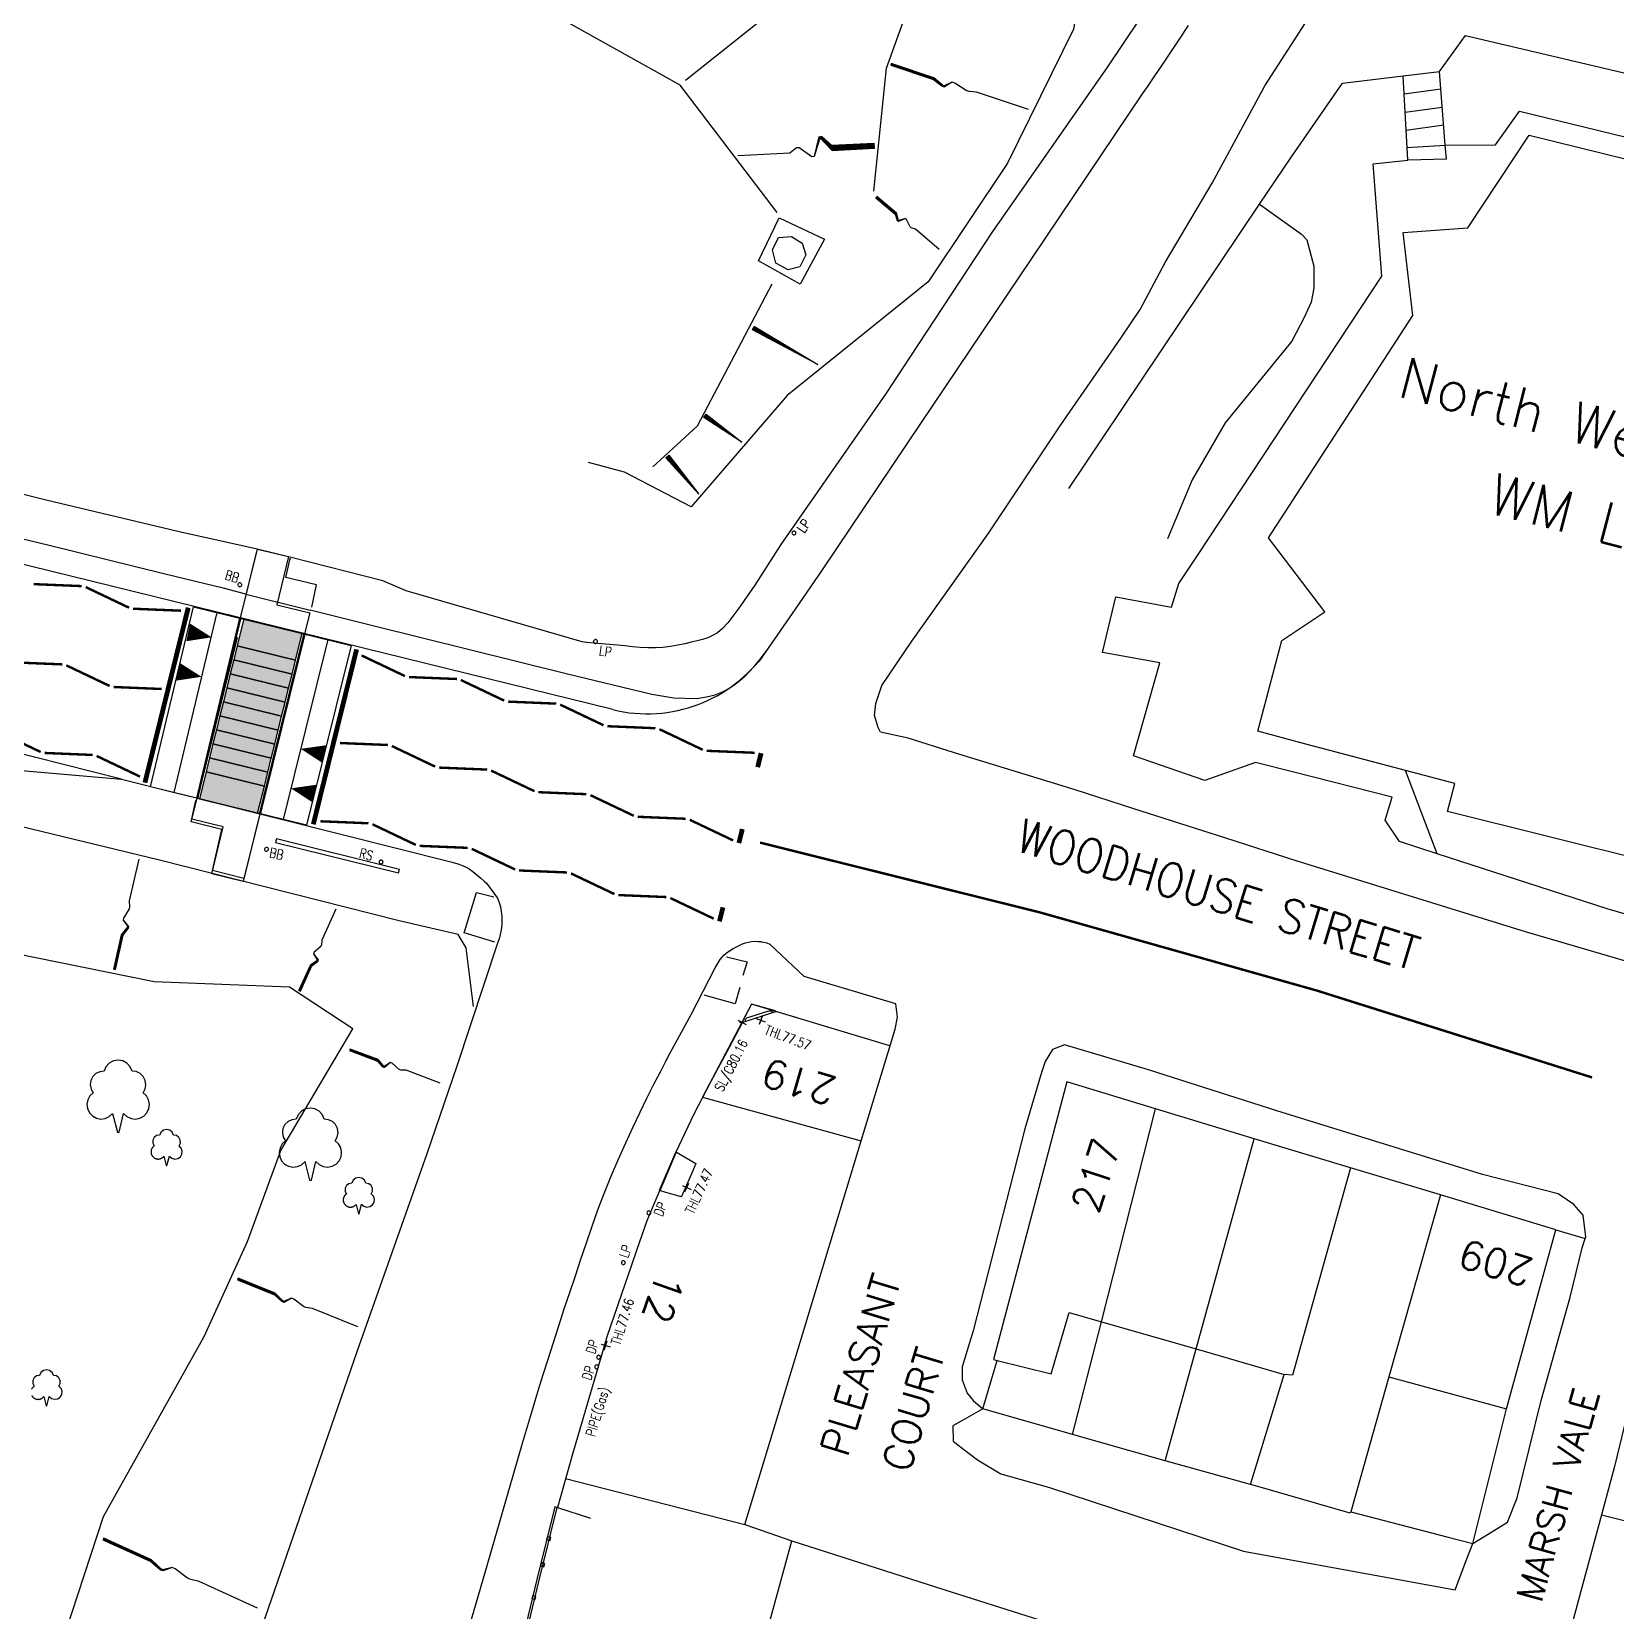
# Model space of a CAD drawing. Extents: x 427500 to 429848, y 434500 to 436505.
# Drawn here: x 429205.6 to 429271.5, y 435414.5 to 435480.3 of the extents above; entities that cross this region are included whole.
import ezdxf

# ---------------------------------------------------------------- set-up
doc = ezdxf.new("R2010")
doc.units = 0
for name, pattern in [('1004', [6, 4, -2]), ('1055', [0.6, 0.1, -0.5]), ('Black stripe boundary', [100, 100, 0]), ('KLZigZag', [100, 100, 0]), ('ZEBRA', [1, 0.5, -0.5]), ('zebra strip border', [100, 100, 0]), ('Zig Zag Blip', [100, 100, 0])]:
    doc.linetypes.add(name, pattern=pattern)
doc.layers.get('0').update_dxf_attribs({"color": 222})
for name, color, linetype in [('KTS_LINES', 7, 'Continuous'), ('LPTIP_Ex_Base', 8, 'Continuous'), ('PRO-MARKINGS', 7, 'Continuous'), ('PROPOSED', 1, 'Continuous'), ('ROADNAME', 7, 'Continuous')]:
    doc.layers.add(name, color=color, linetype=linetype)
doc.layers.add('KTS_LINES_BLK', color=7, linetype='Continuous', true_color=0x000000)
doc.styles.add('LCC Romans', font='romans.shx', dxfattribs={"width": 0.9})
doc.styles.add('MtXpl_Romans', font='romans__.ttf')
doc.styles.get("Standard").update_dxf_attribs({"font": 'romans.shx'})

# ---------------------------------------------------------------- blocks, each defined once
blk = doc.blocks.new('CIRCL')
at = {"color": 0, "linetype": 'ByBlock', "flags": 128}
for points in [[(0.5, 0), (0.475, 0.154), (0.404, 0.293), (0.293, 0.404), (0.154, 0.475), (0, 0.5), (-0.154, 0.475), (-0.293, 0.404), (-0.404, 0.293), (-0.475, 0.154), (-0.5, 0), (-0.475, -0.154), (-0.404, -0.293), (-0.293, -0.404), (-0.154, -0.475), (0, -0.5), (0.154, -0.475), (0.293, -0.404), (0.404, -0.293), (0.475, -0.154)], [(0.5, 0), (0.475, -0.154)]]:
    blk.add_lwpolyline(points, dxfattribs=at)
blk = doc.blocks.new('CROSS_1')
at = {"color": 0, "linetype": 'ByBlock', "flags": 128}
for points in [[(-0.5, 0.5), (0.5, -0.5)], [(0.5, 0.5), (-0.5, -0.5)]]:
    blk.add_lwpolyline(points, dxfattribs=at)
blk = doc.blocks.new('MH_BANK_L')
at = {"color": 0, "linetype": 'ByBlock', "flags": 128}
for points in [[(-0.19, 0.02005), (-0.5, 0.02005)], [(-0.5, 0.02005), (-0.5, 0.00005)], [(-0.5, 0.01905), (-0.19, 0.01905)], [(-0.5, 0.01795), (-0.19, 0.01795)], [(-0.5, 0.01695), (-0.19, 0.01695)], [(-0.5, 0.01595), (-0.19, 0.01595)], [(-0.5, 0.01495), (-0.19, 0.01495)], [(-0.5, 0.01395), (-0.19, 0.01395)], [(-0.5, 0.01305), (-0.19, 0.01305)], [(-0.5, 0.01205), (-0.19, 0.01205)], [(-0.5, 0.01105), (-0.19, 0.01105)], [(-0.5, 0.01005), (-0.19, 0.01005)], [(-0.5, 0.00905), (-0.19, 0.00905)], [(-0.5, 0.00805), (-0.19, 0.00805)], [(-0.5, 0.00695), (-0.19, 0.00695)], [(-0.5, 0.00595), (-0.19, 0.00595)], [(-0.5, 0.00495), (-0.19, 0.00495)], [(-0.5, 0.00405), (-0.19, 0.00405)], [(-0.5, 0.00295), (-0.19, 0.00295)], [(-0.5, 0.00195), (-0.19, 0.00195)], [(-0.5, 0.00105), (-0.19, 0.00105)], [(-0.5, 0.00005), (-0.19, 0.00005)], [(-0.19, 0.00005), (-0.19, 0.02005)], [(-0.1, -0.04005), (-0.19, 0.02005)], [(-0.19, 0.01905), (-0.101, -0.03995)], [(-0.19, 0.01795), (-0.102, -0.04005)], [(-0.19, 0.01695), (-0.1031, -0.03995)], [(-0.19, 0.01595), (-0.1042, -0.04005)], [(-0.19, 0.01495), (-0.1052, -0.03995)], [(-0.19, 0.01395), (-0.1062, -0.03995)], [(-0.19, 0.01305), (-0.1072, -0.03995)], [(-0.19, 0.01205), (-0.108, -0.03995)], [(-0.19, 0.01105), (-0.109, -0.03995)], [(-0.19, 0.01005), (-0.11, -0.04005)], [(-0.19, 0.00905), (-0.1112, -0.03995)], [(-0.19, 0.00805), (-0.19, 0.00695)], [(-0.19, 0.00805), (-0.1124, -0.04005)], [(-0.19, 0.00695), (-0.1135, -0.03995)], [(-0.19, 0.00595), (-0.1144, -0.03995)], [(-0.19, 0.00495), (-0.1154, -0.03995)], [(-0.19, 0.00405), (-0.1163, -0.03995)], [(-0.19, 0.00295), (-0.1173, -0.03995)], [(-0.19, 0.00195), (-0.1183, -0.03995)], [(-0.19, 0.00105), (-0.1191, -0.04005)], [(-0.19, 0.00005), (-0.12, -0.04005)], [(-0.0601, 0.04005), (-0.11, -0.04005)], [(-0.0601, 0.04005), (-0.109, -0.03995)], [(-0.0601, 0.04005), (-0.108, -0.03995)], [(-0.0601, 0.04005), (-0.1072, -0.03995)], [(-0.0601, 0.04005), (-0.1062, -0.03995)], [(-0.0601, 0.04005), (-0.1058, -0.03085)], [(-0.0601, 0.04005), (-0.1055, -0.03155)], [(-0.0601, 0.04005), (-0.1052, -0.03995)], [(-0.0601, 0.04005), (-0.1042, -0.04005)], [(-0.0601, 0.04005), (-0.1031, -0.03995)], [(-0.0601, 0.04005), (-0.102, -0.04005)], [(-0.0601, 0.04005), (-0.101, -0.03995)], [(-0.0601, 0.04005), (-0.1, -0.04005)], [(-0.0601, 0.04005), (-0.1, -0.04005)], [(-0.04, 0.04005), (-0.0601, 0.04005)], [(0.05, 0.00005), (-0.04, 0.04005)], [(0.07, 0.00005), (0.05, 0.00005)], [(0.12, 0.02005), (0.07, 0.00005)], [(0.5, 0.02005), (0.12, 0.02005)], [(-0.1, -0.04005), (-0.12, -0.04005)], [(-0.1058, -0.03085), (-0.1137, -0.03085)], [(-0.1055, -0.03155), (-0.1127, -0.03155)], [(-0.1059, -0.03225), (-0.1116, -0.03225)], [(-0.1065, -0.03295), (-0.1105, -0.03295)], [(-0.107, -0.03375), (-0.1094, -0.03375)], [(-0.1075, -0.03445), (-0.1083, -0.03445)], [(-0.1055, -0.03155), (-0.1077, -0.03485)]]:
    blk.add_lwpolyline(points, dxfattribs=at)
blk = doc.blocks.new('MH_BANK_S')
at = {"color": 0, "linetype": 'ByBlock', "flags": 128}
for points in [[(-0.5, -0.109), (-0.5, 0.109)], [(-0.5, 0.109), (0.5, 0)], [(-0.5, -0.109), (-0.5, 0.109)], [(0.5, 0), (-0.5, -0.109)], [(-0.495, -0.109), (-0.495, 0.109)], [(-0.49, -0.108), (-0.49, 0.108)], [(-0.485, -0.108), (-0.485, 0.108)], [(-0.48, -0.107), (-0.48, 0.107)], [(-0.475, -0.107), (-0.475, 0.107)], [(-0.47, -0.106), (-0.47, 0.106)], [(-0.465, -0.105), (-0.465, 0.106)], [(-0.46, -0.105), (-0.46, 0.105)], [(-0.455, -0.104), (-0.455, 0.105)], [(-0.45, -0.104), (-0.45, 0.104)], [(-0.445, -0.103), (-0.445, 0.103)], [(-0.44, -0.103), (-0.44, 0.103)], [(-0.435, -0.102), (-0.435, 0.102)], [(-0.43, -0.102), (-0.43, 0.102)], [(-0.425, -0.101), (-0.425, 0.101)], [(-0.42, -0.101), (-0.42, 0.101)], [(-0.415, -0.1), (-0.415, 0.1)], [(-0.41, -0.099), (-0.41, 0.1)], [(-0.405, -0.099), (-0.405, 0.099)], [(-0.4, -0.098), (-0.4, 0.098)], [(-0.395, -0.098), (-0.395, 0.098)], [(-0.39, -0.097), (-0.39, 0.097)], [(-0.385, -0.097), (-0.385, 0.097)], [(-0.38, -0.096), (-0.38, 0.096)], [(-0.375, -0.096), (-0.375, 0.096)], [(-0.37, -0.095), (-0.37, 0.095)], [(-0.365, -0.094), (-0.365, 0.095)], [(-0.36, -0.094), (-0.36, 0.094)], [(-0.355, -0.093), (-0.355, 0.094)], [(-0.35, -0.093), (-0.35, 0.093)], [(-0.345, -0.092), (-0.345, 0.092)], [(-0.34, -0.092), (-0.34, 0.092)], [(-0.335, -0.091), (-0.335, 0.091)], [(-0.33, -0.091), (-0.33, 0.091)], [(-0.325, -0.09), (-0.325, 0.09)], [(-0.32, -0.09), (-0.32, 0.09)], [(-0.315, -0.089), (-0.315, 0.089)], [(-0.31, -0.088), (-0.31, 0.089)], [(-0.305, -0.088), (-0.305, 0.088)], [(-0.3, -0.087), (-0.3, 0.088)], [(-0.295, -0.087), (-0.295, 0.087)], [(-0.29, -0.086), (-0.29, 0.086)], [(-0.285, -0.086), (-0.285, 0.086)], [(-0.28, -0.085), (-0.28, 0.085)], [(-0.275, -0.085), (-0.275, 0.085)], [(-0.27, -0.084), (-0.27, 0.084)], [(-0.265, -0.084), (-0.265, 0.084)], [(-0.26, -0.083), (-0.26, 0.083)], [(-0.255, -0.082), (-0.255, 0.083)], [(-0.25, -0.082), (-0.25, 0.082)], [(-0.245, -0.081), (-0.245, 0.082)], [(-0.24, -0.081), (-0.24, 0.081)], [(-0.235, -0.08), (-0.235, 0.08)], [(-0.23, -0.08), (-0.23, 0.08)], [(-0.225, -0.079), (-0.225, 0.079)], [(-0.22, -0.079), (-0.22, 0.079)], [(-0.215, -0.078), (-0.215, 0.078)], [(-0.21, -0.078), (-0.21, 0.078)], [(-0.205, -0.077), (-0.205, 0.077)], [(-0.2, -0.076), (-0.2, 0.077)], [(-0.195, -0.076), (-0.195, 0.076)], [(-0.19, -0.075), (-0.19, 0.076)], [(-0.185, -0.075), (-0.185, 0.075)], [(-0.18, -0.074), (-0.18, 0.074)], [(-0.175, -0.074), (-0.175, 0.074)], [(-0.17, -0.073), (-0.17, 0.073)], [(-0.165, -0.073), (-0.165, 0.073)], [(-0.16, -0.072), (-0.16, 0.072)], [(-0.155, -0.072), (-0.155, 0.072)], [(-0.15, -0.071), (-0.15, 0.071)], [(-0.145, -0.07), (-0.145, 0.071)], [(-0.14, -0.07), (-0.14, 0.07)], [(-0.135, -0.069), (-0.135, 0.07)], [(-0.13, -0.069), (-0.13, 0.069)], [(-0.125, -0.068), (-0.125, 0.068)], [(-0.12, -0.068), (-0.12, 0.068)], [(-0.115, -0.067), (-0.115, 0.067)], [(-0.11, -0.067), (-0.11, 0.067)], [(-0.105, -0.066), (-0.105, 0.066)], [(-0.1, -0.066), (-0.1, 0.066)], [(-0.095, -0.065), (-0.095, 0.065)], [(-0.09, -0.064), (-0.09, 0.065)], [(-0.085, -0.064), (-0.085, 0.064)], [(-0.08, -0.063), (-0.08, 0.063)], [(-0.075, -0.063), (-0.075, 0.063)], [(-0.07, -0.062), (-0.07, 0.062)], [(-0.065, -0.062), (-0.065, 0.062)], [(-0.06, -0.061), (-0.06, 0.061)], [(-0.055, -0.061), (-0.055, 0.061)], [(-0.05, -0.06), (-0.05, 0.06)], [(-0.045, -0.059), (-0.045, 0.06)], [(-0.04, -0.059), (-0.04, 0.059)], [(-0.035, -0.058), (-0.035, 0.059)], [(-0.03, -0.058), (-0.03, 0.058)], [(-0.025, -0.057), (-0.025, 0.057)], [(-0.02, -0.057), (-0.02, 0.057)], [(-0.015, -0.056), (-0.015, 0.056)], [(-0.01, -0.056), (-0.01, 0.056)], [(-0.005, -0.055), (-0.005, 0.055)], [(0, -0.055), (0, 0.055)], [(0.005, -0.054), (0.005, 0.054)], [(0.01, -0.053), (0.01, 0.054)], [(0.015, -0.053), (0.015, 0.053)], [(0.02, -0.052), (0.02, 0.053)], [(0.025, -0.052), (0.025, 0.052)], [(0.03, -0.051), (0.03, 0.051)], [(0.035, -0.051), (0.035, 0.051)], [(0.04, -0.05), (0.04, 0.05)], [(0.045, -0.05), (0.045, 0.05)], [(0.05, -0.049), (0.05, 0.049)], [(0.055, -0.049), (0.055, 0.049)], [(0.06, -0.048), (0.06, 0.048)], [(0.065, -0.047), (0.065, 0.048)], [(0.07, -0.047), (0.07, 0.047)], [(0.075, -0.046), (0.075, 0.047)], [(0.08, -0.046), (0.08, 0.046)], [(0.085, -0.045), (0.085, 0.045)], [(0.09, -0.045), (0.09, 0.045)], [(0.095, -0.044), (0.095, 0.044)], [(0.1, -0.044), (0.1, 0.044)], [(0.105, -0.043), (0.105, 0.043)], [(0.11, -0.043), (0.11, 0.043)], [(0.115, -0.042), (0.115, 0.042)], [(0.12, -0.041), (0.12, 0.042)], [(0.125, -0.041), (0.125, 0.041)], [(0.13, -0.04), (0.13, 0.041)], [(0.135, -0.04), (0.135, 0.04)], [(0.14, -0.039), (0.14, 0.039)], [(0.145, -0.039), (0.145, 0.039)], [(0.15, -0.038), (0.15, 0.038)], [(0.155, -0.038), (0.155, 0.038)], [(0.16, -0.037), (0.16, 0.037)], [(0.165, -0.037), (0.165, 0.037)], [(0.17, -0.036), (0.17, 0.036)], [(0.175, -0.035), (0.175, 0.036)], [(0.18, -0.035), (0.18, 0.035)], [(0.185, -0.034), (0.185, 0.035)], [(0.19, -0.034), (0.19, 0.034)], [(0.195, -0.033), (0.195, 0.033)], [(0.2, -0.033), (0.2, 0.033)], [(0.205, -0.032), (0.205, 0.032)], [(0.21, -0.032), (0.21, 0.032)], [(0.215, -0.031), (0.215, 0.031)], [(0.22, -0.031), (0.22, 0.031)], [(0.225, -0.03), (0.225, 0.03)], [(0.23, -0.029), (0.23, 0.03)], [(0.235, -0.029), (0.235, 0.029)], [(0.24, -0.028), (0.24, 0.028)], [(0.245, -0.028), (0.245, 0.028)], [(0.25, -0.027), (0.25, 0.027)], [(0.255, -0.027), (0.255, 0.027)], [(0.26, -0.026), (0.26, 0.026)], [(0.265, -0.026), (0.265, 0.026)], [(0.27, -0.025), (0.27, 0.025)], [(0.275, -0.025), (0.275, 0.025)], [(0.28, -0.024), (0.28, 0.024)], [(0.285, -0.023), (0.285, 0.024)], [(0.29, -0.023), (0.29, 0.023)], [(0.295, -0.022), (0.295, 0.022)], [(0.3, -0.022), (0.3, 0.022)], [(0.305, -0.021), (0.305, 0.021)], [(0.31, -0.021), (0.31, 0.021)], [(0.315, -0.02), (0.315, 0.02)], [(0.32, -0.02), (0.32, 0.02)], [(0.325, -0.019), (0.325, 0.019)], [(0.33, -0.018), (0.33, 0.019)], [(0.335, -0.018), (0.335, 0.018)], [(0.34, -0.017), (0.34, 0.018)], [(0.345, -0.017), (0.345, 0.017)], [(0.35, -0.016), (0.35, 0.016)], [(0.355, -0.016), (0.355, 0.016)], [(0.36, -0.015), (0.36, 0.015)], [(0.365, -0.015), (0.365, 0.015)], [(0.37, -0.014), (0.37, 0.014)], [(0.375, -0.014), (0.375, 0.014)], [(0.38, -0.013), (0.38, 0.013)], [(0.385, -0.012), (0.385, 0.013)], [(0.39, -0.012), (0.39, 0.012)], [(0.395, -0.011), (0.395, 0.012)], [(0.4, -0.011), (0.4, 0.011)], [(0.405, -0.01), (0.405, 0.01)], [(0.41, -0.01), (0.41, 0.01)], [(0.415, -0.009), (0.415, 0.009)], [(0.42, -0.009), (0.42, 0.009)], [(0.425, -0.008), (0.425, 0.008)], [(0.43, -0.008), (0.43, 0.008)], [(0.435, -0.007), (0.435, 0.007)], [(0.44, -0.006), (0.44, 0.007)], [(0.445, -0.006), (0.445, 0.006)], [(0.45, -0.005), (0.45, 0.006)], [(0.455, -0.005), (0.455, 0.005)], [(0.46, -0.004), (0.46, 0.004)], [(0.465, -0.004), (0.465, 0.004)], [(0.47, -0.003), (0.47, 0.003)], [(0.475, -0.003), (0.475, 0.003)], [(0.48, -0.002), (0.48, 0.002)], [(0.485, -0.002), (0.485, 0.002)], [(0.49, -0.001), (0.49, 0.001)], [(0.495, 0), (0.495, 0.001)]]:
    blk.add_lwpolyline(points, dxfattribs=at)
blk = doc.blocks.new('SPOT')
at = {"color": 0, "linetype": 'ByBlock', "flags": 128}
for points in [[(-0.5, 0), (0.5, 0)], [(0, 0.5), (0, -0.5)]]:
    blk.add_lwpolyline(points, dxfattribs=at)

msp = doc.modelspace()

# ---------------------------------------------------------------- hatches: boundary and pattern name
at = {"layer": 'KTS_LINES', "true_color": 0xffffff, "transparency": 33554687}
for points in [[(429216.402, 435453.517), (429216.547, 435454.1), (429214.12, 435454.7), (429213.976, 435454.118)], [(429216.114, 435452.352), (429216.258, 435452.935), (429213.831, 435453.536), (429213.687, 435452.953)], [(429215.826, 435451.188), (429215.97, 435451.77), (429213.543, 435452.371), (429213.399, 435451.788)], [(429215.537, 435450.023), (429215.681, 435450.605), (429213.255, 435451.206), (429213.11, 435450.624)], [(429215.249, 435448.858), (429215.393, 435449.44), (429212.966, 435450.041), (429212.822, 435449.459), (429215.249, 435448.858)]]:
    msp.add_hatch(color=7, dxfattribs=at).paths.add_polyline_path(points)
at = {"layer": 'KTS_LINES_BLK', "true_color": 0x000000, "transparency": 33554687}
for points in [[(429216.547, 435454.1), (429216.824, 435455.221), (429214.398, 435455.822), (429214.12, 435454.7)], [(429216.258, 435452.935), (429216.402, 435453.517), (429213.976, 435454.118), (429213.831, 435453.536)], [(429215.97, 435451.77), (429216.114, 435452.352), (429213.687, 435452.953), (429213.543, 435452.371)], [(429215.681, 435450.605), (429215.826, 435451.188), (429213.399, 435451.788), (429213.255, 435451.206)], [(429215.393, 435449.44), (429215.537, 435450.023), (429213.11, 435450.624), (429212.966, 435450.041), (429215.393, 435449.44)], [(429214.971, 435447.736), (429215.249, 435448.858), (429212.822, 435449.459), (429212.544, 435448.337), (429214.971, 435447.736)]]:
    msp.add_hatch(color=18, dxfattribs=at).paths.add_polyline_path(points)

# ---------------------------------------------------------------- linework, layer by layer
at = {"layer": 'KTS_LINES', "linetype": 'KLZigZag', "const_width": 0.1, "flags": 128}
for points in [[(429207.649, 435457.184), (429205.651, 435457.267)], [(429209.62, 435456.284), (429207.814, 435457.143)], [(429211.782, 435456.161), (429209.785, 435456.243)], [(429206.843, 435453.927), (429204.845, 435454.009)], [(429208.813, 435453.027), (429207.008, 435453.886)], [(429219.295, 435454.3), (429221.101, 435453.441)], [(429221.266, 435453.4), (429223.264, 435453.318)], [(429223.429, 435453.277), (429225.234, 435452.418)], [(429210.976, 435452.903), (429208.978, 435452.986)], [(429225.399, 435452.377), (429227.397, 435452.294)], [(429227.562, 435452.254), (429229.367, 435451.394)], [(429229.532, 435451.354), (429231.53, 435451.271)], [(429231.695, 435451.23), (429233.5, 435450.371)], [(429205.94, 435450.281), (429204.135, 435451.141)], [(429218.393, 435450.655), (429220.39, 435450.572)], [(429220.555, 435450.531), (429222.361, 435449.672)], [(429208.103, 435450.158), (429206.105, 435450.241)], [(429210.073, 435449.258), (429208.268, 435450.117)], [(429233.665, 435450.33), (429235.663, 435450.248)], [(429222.526, 435449.632), (429224.524, 435449.549)], [(429224.689, 435449.508), (429226.494, 435448.649)], [(429226.659, 435448.608), (429228.657, 435448.526)], [(429228.822, 435448.485), (429230.627, 435447.626)], [(429217.586, 435447.398), (429219.584, 435447.315)], [(429219.749, 435447.274), (429221.554, 435446.415)], [(429230.792, 435447.585), (429232.79, 435447.502)], [(429232.955, 435447.461), (429234.76, 435446.602)], [(429221.719, 435446.374), (429223.717, 435446.292)], [(429223.882, 435446.251), (429225.688, 435445.392)], [(429225.853, 435445.351), (429227.85, 435445.268)], [(429228.015, 435445.227), (429229.821, 435444.368)], [(429229.986, 435444.327), (429231.983, 435444.245)], [(429232.149, 435444.204), (429233.954, 435443.345)]]:
    msp.add_lwpolyline(points, dxfattribs=at)
at = {"layer": 'KTS_LINES', "linetype": 'ZEBRA', "const_width": 0.2, "flags": 128}
for points in [[(429210.279, 435449.007), (429212.081, 435456.287)], [(429217.287, 435447.271), (429219.09, 435454.552)]]:
    msp.add_lwpolyline(points, dxfattribs=at)
at = {"layer": 'KTS_LINES', "linetype": '1055', "const_width": 0.1, "flags": 128}
for points in [[(429212.641, 435449.143), (429214.107, 435455.064)], [(429215.262, 435448.494), (429216.728, 435454.415)]]:
    msp.add_lwpolyline(points, dxfattribs=at)
at = {"layer": 'KTS_LINES', "color": 7, "linetype": 'zebra strip border', "true_color": 0xffffff, "elevation": 0.04, "flags": 128}
for points in [[(429216.402, 435453.517), (429216.547, 435454.1), (429214.12, 435454.7), (429213.976, 435454.118)], [(429216.114, 435452.352), (429216.258, 435452.935), (429213.831, 435453.536), (429213.687, 435452.953)], [(429215.826, 435451.188), (429215.97, 435451.77), (429213.543, 435452.371), (429213.399, 435451.788)], [(429215.537, 435450.023), (429215.681, 435450.605), (429213.255, 435451.206), (429213.11, 435450.624)], [(429215.249, 435448.858), (429215.393, 435449.44), (429212.966, 435450.041), (429212.822, 435449.459), (429215.249, 435448.858)]]:
    msp.add_lwpolyline(points, close=True, dxfattribs=at)
at = {"layer": 'KTS_LINES', "linetype": 'Zig Zag Blip', "const_width": 0.2, "flags": 128}
for points in [[(429235.928, 435450.234), (429235.783, 435449.651)], [(429235.001, 435446.491), (429235.145, 435447.074)], [(429234.194, 435443.234), (429234.339, 435443.816)]]:
    msp.add_lwpolyline(points, dxfattribs=at)
at = {"layer": 'KTS_LINES', "linetype": '1004', "const_width": 0.1, "flags": 128}
msp.add_lwpolyline([(429270.517, 435436.737, 0.023034), (429235.883, 435446.51, -8.696948)], format="xyb", dxfattribs=at)
at = {"layer": 'KTS_LINES_BLK', "color": 18, "linetype": 'Black stripe boundary', "true_color": 0x000000, "flags": 128}
for points in [[(429216.547, 435454.1), (429216.824, 435455.221), (429214.398, 435455.822), (429214.12, 435454.7)], [(429216.258, 435452.935), (429216.402, 435453.517), (429213.976, 435454.118), (429213.831, 435453.536)], [(429215.97, 435451.77), (429216.114, 435452.352), (429213.687, 435452.953), (429213.543, 435452.371)], [(429215.681, 435450.605), (429215.826, 435451.188), (429213.399, 435451.788), (429213.255, 435451.206)], [(429215.393, 435449.44), (429215.537, 435450.023), (429213.11, 435450.624), (429212.966, 435450.041), (429215.393, 435449.44)], [(429214.971, 435447.736), (429215.249, 435448.858), (429212.822, 435449.459), (429212.544, 435448.337), (429214.971, 435447.736)]]:
    msp.add_lwpolyline(points, close=True, dxfattribs=at)
at = {"layer": 'LPTIP_Ex_Base', "color": 251, "true_color": 0x636466}
for p, q in [((429256.9, 435478), (429259.6, 435482.2)), ((429264.17, 435478.6), (429265.25, 435480.1)), ((429265.25, 435480.1), (429275.8, 435477.6)), ((429260.12, 435478.11), (429262.65, 435478.42)), ((429262.65, 435478.42), (429264.17, 435478.6)), ((429262.84, 435474.91), (429262.65, 435478.42)), ((429264.4, 435475.54), (429264.17, 435478.6)), ((429254.7, 435473.95), (429256.9, 435478)), ((429258, 435475.05), (429260.12, 435478.11)), ((429264.22, 435477.87), (429262.69, 435477.66)), ((429262.73, 435476.9), (429264.28, 435477.12)), ((429266.5, 435475.55), (429267.5, 435476.95)), ((429267.5, 435476.95), (429284.4, 435472.8)), ((429264.34, 435476.36), (429262.77, 435476.15)), ((429265.35, 435472.1), (429267.9, 435475.95)), ((429267.9, 435475.95), (429283.55, 435472.1)), ((429256.678, 435473.08), (429258, 435475.05)), ((429262.81, 435475.44), (429264.4, 435475.54)), ((429264.45, 435474.95), (429262.84, 435474.91)), ((429264.4, 435475.54), (429266.5, 435475.55)), ((429264.45, 435474.95), (429264.4, 435475.54)), ((429261.4, 435474.75), (429262.84, 435474.91)), ((429261.762, 435470.081), (429261.4, 435474.75)), ((429252.75, 435470.65), (429254.7, 435473.95)), ((429250.15, 435463.35), (429256.678, 435473.08)), ((429256.678, 435473.08), (429258.416, 435471.826)), ((429258.416, 435471.826), (429258.647, 435471.595)), ((429262.65, 435471.9), (429265.35, 435472.1)), ((429263.05, 435468.45), (429262.65, 435471.9)), ((429258.647, 435471.595), (429258.936, 435470.5)), ((429251.7, 435468.7), (429252.75, 435470.65)), ((429258.936, 435470.5), (429258.937, 435469.577)), ((429254.116, 435458.5), (429261.762, 435470.081)), ((429258.937, 435469.577), (429258.822, 435469)), ((429250.9, 435467.5), (429251.7, 435468.7)), ((429257.05, 435459.2), (429263.05, 435468.45)), ((429258.534, 435468.365), (429258.015, 435467.384)), ((429258.822, 435469), (429258.534, 435468.365)), ((429250, 435466.2), (429250.9, 435467.5)), ((429258.015, 435467.384), (429255.248, 435463.979)), ((429248.4, 435463.9), (429250, 435466.2)), ((429245.4, 435459.4), (429248.4, 435463.9)), ((429255.248, 435463.979), (429253.865, 435461.613)), ((429248.739, 435461.253), (429250.15, 435463.35)), ((429253.865, 435461.613), (429252.839, 435459.154)), ((429242.2, 435454.9), (429245.4, 435459.4)), ((429259.398, 435456.107), (429257.05, 435459.2)), ((429253.319, 435457.292), (429254.116, 435458.5)), ((429253.014, 435456.314), (429253.319, 435457.292)), ((429250.141, 435454.417), (429250.69, 435456.74)), ((429250.69, 435456.74), (429253.014, 435456.314)), ((429258.432, 435455.473), (429259.398, 435456.107)), ((429257.597, 435454.925), (429258.432, 435455.473)), ((429240.95, 435453.05), (429242.2, 435454.9)), ((429256.597, 435451.143), (429257.597, 435454.925)), ((429252.526, 435453.99), (429250.141, 435454.417)), ((429251.421, 435450.119), (429252.526, 435453.99)), ((429240.7, 435452.3), (429240.95, 435453.05)), ((429240.65, 435451.8), (429240.7, 435452.3)), ((429240.8, 435451.3), (429240.65, 435451.8)), ((429240.9, 435451.1), (429240.8, 435451.3)), ((429242.05, 435450.85), (429240.9, 435451.1)), ((429243.98, 435450.25), (429242.05, 435450.85)), ((429258.394, 435450.667), (429256.597, 435451.143)), ((429262.755, 435449.512), (429258.394, 435450.667)), ((429249, 435448.7), (429243.98, 435450.25)), ((429254.4, 435449.1), (429251.421, 435450.119)), ((429256.5, 435449.85), (429254.4, 435449.1)), ((429258.05, 435449.46), (429256.5, 435449.85)), ((429262.2, 435448.4), (429258.05, 435449.46)), ((429264.802, 435448.97), (429262.755, 435449.512)), ((429264.063, 435446.044), (429262.755, 435449.512)), ((429251.4, 435447.93), (429249, 435448.7)), ((429264.5, 435447.8), (429264.802, 435448.97)), ((429255.27, 435446.69), (429251.4, 435447.93)), ((429261.9, 435447.45), (429262.2, 435448.4)), ((429262.5, 435446.55), (429261.9, 435447.45)), ((429276.55, 435444.8), (429264.5, 435447.8)), ((429258.2, 435445.75), (429255.27, 435446.69)), ((429264.063, 435446.044), (429262.5, 435446.55)), ((429271.15, 435443.75), (429264.063, 435446.044)), ((429267.75, 435442.8), (429258.2, 435445.75)), ((429279.5, 435441.3), (429271.15, 435443.75)), ((429272.63, 435441.37), (429267.75, 435442.8)), ((429235.533, 435439.787), (429233.491, 435435.916)), ((429241.289, 435438.056), (429235.533, 435439.787)), ((429241.6, 435439.25), (429241.532, 435439.808)), ((429240.09, 435434.1), (429241.5, 435438.75)), ((429241.5, 435438.75), (429241.6, 435439.25)), ((429248.55, 435438.1), (429248.05, 435437.9)), ((429252.05, 435437.05), (429248.55, 435438.1)), ((429247.75, 435437.4), (429247.6, 435436.95)), ((429248.05, 435437.9), (429247.75, 435437.4)), ((429247.6, 435436.95), (429246.9, 435434.6)), ((429257.4, 435435.35), (429252.05, 435437.05)), ((429248.65, 435436.55), (429245.6, 435425)), ((429252.34, 435435.43), (429248.65, 435436.55)), ((429233.491, 435435.916), (429240.09, 435434.1)), ((429250.09, 435426.57), (429252.34, 435435.43)), ((429256.45, 435434.19), (429252.34, 435435.43)), ((429265.95, 435432.7), (429257.4, 435435.35)), ((429237.47, 435425.44), (429240.09, 435434.1)), ((429246.9, 435434.6), (429244.75, 435426.2)), ((429254.03, 435425.44), (429256.45, 435434.19)), ((429260.46, 435432.98), (429256.45, 435434.19)), ((429260.46, 435432.98), (429258.05, 435424.35)), ((429264.2, 435431.85), (429260.46, 435432.98)), ((429269.1, 435431.9), (429265.95, 435432.7)), ((429264.2, 435431.85), (429262.06, 435424.28)), ((429269, 435430.4), (429264.2, 435431.85)), ((429269.75, 435431.45), (429269.1, 435431.9)), ((429270.15, 435431), (429269.75, 435431.45)), ((429270.25, 435430.1), (429270.15, 435431)), ((429266.95, 435422.95), (429269, 435430.4)), ((429269, 435430.4), (429270.226, 435430.029)), ((429270.226, 435430.029), (429270.25, 435430.1)), ((429269.6, 435427.6), (429270.1, 435429.65)), ((429270.1, 435429.65), (429270.226, 435430.029)), ((429268.4, 435423.3), (429269.6, 435427.6)), ((429248, 435424.4), (429248.75, 435426.95)), ((429248.75, 435426.95), (429250.09, 435426.57)), ((429244.75, 435426.2), (429244.3, 435424.7)), ((429248.89, 435421.88), (429250.09, 435426.57)), ((429250.09, 435426.57), (429254.03, 435425.44)), ((429272.75, 435425.95), (429271.45, 435420.55)), ((429235.25, 435418.13), (429237.47, 435425.44)), ((429245.15, 435422.95), (429245.75, 435424.96)), ((429245.6, 435425), (429245.75, 435424.96)), ((429245.75, 435424.96), (429248, 435424.4)), ((429252.74, 435420.78), (429254.03, 435425.44)), ((429254.03, 435425.44), (429257.7, 435424.38)), ((429244.3, 435424.7), (429244.3, 435424.15)), ((429244.3, 435424.15), (429244.5, 435423.6)), ((429256.3, 435419.8), (429257.7, 435424.38)), ((429258.05, 435424.35), (429257.7, 435424.38)), ((429262.06, 435424.28), (429260.47, 435418.66)), ((429262.06, 435424.28), (429266.95, 435422.95)), ((429244.5, 435423.6), (429244.75, 435423.3)), ((429245.15, 435422.95), (429244.377, 435422.507)), ((429244.75, 435423.3), (429245.15, 435422.95)), ((429248.89, 435421.88), (429245.15, 435422.95)), ((429265.55, 435417.35), (429266.95, 435422.95)), ((429267.4, 435419.25), (429268.4, 435423.3)), ((429244.377, 435422.507), (429243.911, 435422.24)), ((429243.911, 435422.24), (429243.916, 435421.601)), ((429243.916, 435421.601), (429244.247, 435421.347)), ((429252.74, 435420.78), (429248.89, 435421.88)), ((429244.247, 435421.347), (429244.933, 435420.821)), ((429244.933, 435420.821), (429245.912, 435420.244)), ((429245.912, 435420.244), (429247.931, 435419.677)), ((429256.3, 435419.8), (429252.74, 435420.78)), ((429271.45, 435420.55), (429270.905, 435418.532)), ((429227.784, 435420.044), (429235.25, 435418.13)), ((429247.931, 435419.677), (429256.012, 435417.025)), ((429256.51, 435419.74), (429256.3, 435419.8)), ((429260.45, 435418.6), (429256.51, 435419.74)), ((429266.994, 435418.237), (429267.4, 435419.25)), ((429260.47, 435418.66), (429260.45, 435418.6)), ((429260.47, 435418.66), (429264.53, 435417.61)), ((429266.407, 435417.877), (429266.994, 435418.237)), ((429270.905, 435418.532), (429270.13, 435415.66)), ((429270.905, 435418.532), (429272.13, 435418.23)), ((429235.25, 435418.13), (429237.2, 435417.45)), ((429264.53, 435417.61), (429265.55, 435417.35)), ((429265.55, 435417.35), (429266.407, 435417.877)), ((429232.65, 435400.75), (429237.2, 435417.45)), ((429237.2, 435417.45), (429243.58, 435415.42)), ((429256.012, 435417.025), (429264.821, 435415.41)), ((429265.306, 435416.702), (429265.55, 435417.35)), ((429264.821, 435415.41), (429265.306, 435416.702)), ((429270.13, 435415.66), (429269.5, 435413.35)), ((429243.58, 435415.42), (429252.8, 435412.5))]:
    msp.add_line(p, q, dxfattribs=at)
at = {"layer": 'LPTIP_Ex_Base', "color": 251, "true_color": 0x636466, "flags": 128}
for points in [[(429236.597, 435472.737), (429232.557, 435478.024), (429225.845, 435481.791), (429221.843, 435487.635), (429223.992, 435492.443), (429227.534, 435495.437), (429232.331, 435495.511), (429237.752, 435494.218), (429242.844, 435492.045), (429247.205, 435489.526), (429249.779, 435485.285), (429248.923, 435480.362), (429246.185, 435474.79), (429242.874, 435469.852), (429237.018, 435465.12), (429233.022, 435460.486), (429230.234, 435461.93), (429228.737, 435462.329)], [(429240.616, 435473.623), (429241.146, 435478.744), (429242.715, 435483.109), (429242.877, 435486.919), (429236.291, 435490.836), (429229.592, 435492.064)], [(429251.671, 435480.782), (429250.339, 435478.795), (429245.525, 435471.893), (429241.103, 435465.167), (429236.75, 435458.91), (429235.668, 435457.217), (429234.999, 435456.271), (429234.539, 435455.65), (429234.321, 435455.423), (429234.109, 435455.246), (429233.908, 435455.125), (429233.704, 435455.035), (429233.493, 435454.965), (429233.267, 435454.906), (429233.021, 435454.846), (429232.749, 435454.783), (429232.456, 435454.724), (429232.149, 435454.674), (429231.837, 435454.635), (429231.526, 435454.613), (429231.213, 435454.613), (429230.893, 435454.63), (429230.572, 435454.66), (429230.254, 435454.693), (429229.943, 435454.722), (429229.62, 435454.75), (429229.283, 435454.782), (429228.959, 435454.814), (429228.679, 435454.843), (429228.473, 435454.865), (429221.154, 435456.993), (429220.179, 435457.41), (429216.366, 435458.371), (429214.944, 435458.726), (429211.649, 435459.459), (429206.162, 435460.755), (429197.679, 435462.882)], [(429253.699, 435480.511), (429253.328, 435479.948), (429252.968, 435479.404), (429252.607, 435478.868), (429252.274, 435478.375), (429251.993, 435477.962), (429251.791, 435477.664), (429247.179, 435470.812), (429242.558, 435463.945), (429238.474, 435457.857), (429237.34, 435456.22), (429235.843, 435454.056), (429235.203, 435453.385)], [(429099.455, 435474.7), (429099.942, 435474.59), (429101.937, 435474.11), (429109.578, 435472.413), (429118.718, 435470.297), (429126.648, 435468.469), (429134.856, 435466.518), (429142.635, 435464.628), (429150.312, 435462.76), (429158.479, 435460.784), (429164.566, 435459.31), (429172.816, 435457.275), (429182.596, 435454.886), (429190.06, 435453.044), (429196.313, 435451.49), (429203.853, 435449.626), (429209.305, 435449.149), (429211.503, 435448.601), (429212.42, 435448.369)], [(429214.48, 435456.855), (429213.586, 435457.08), (429211.115, 435457.681), (429206.296, 435458.869), (429198.169, 435460.824), (429192.304, 435462.27), (429184.749, 435464.111), (429175.099, 435466.466), (429153.162, 435471.821), (429152.382, 435472.036)], [(429236.377, 435469.751), (429233.272, 435463.837), (429231.413, 435462.145)], [(429214.918, 435458.631), (429214.518, 435456.983)], [(429217.221, 435456.306), (429217.425, 435457.235), (429216.15, 435457.543), (429216.329, 435458.334)], [(429214.48, 435456.855), (429217.161, 435456.19)], [(429233.224, 435452.492), (429232.288, 435452.515), (429231.372, 435452.674), (429227.816, 435453.536), (429219.818, 435455.521), (429218.046, 435455.964), (429217.161, 435456.19)], [(429223.955, 435439.696), (429223.644, 435442.129), (429223.316, 435442.691), (429220.858, 435443.249), (429210.882, 435445.775), (429204.638, 435447.291), (429196.224, 435449.409), (429189.648, 435451.064), (429182.965, 435452.72), (429181.858, 435453.013), (429177.965, 435453.945), (429172.391, 435455.371), (429172.385, 435455.356), (429172.166, 435454.58), (429171.748, 435453.213), (429170.821, 435451.076), (429171.501, 435449.296), (429172.663, 435446.495), (429172.159, 435442.911), (429167.137, 435443.249), (429163.568, 435445.317)], [(429235.203, 435453.385), (429235.133, 435453.325), (429235.036, 435453.241), (429234.92, 435453.144), (429234.795, 435453.047), (429234.671, 435452.963), (429234.548, 435452.89), (429234.418, 435452.82), (429234.283, 435452.755), (429234.143, 435452.695), (429234, 435452.644), (429233.839, 435452.601), (429233.66, 435452.564), (429233.484, 435452.534), (429233.332, 435452.51), (429233.224, 435452.492)], [(429205.921, 435410.426), (429208.548, 435418.469), (429212.74, 435425.956), (429214.554, 435429.904), (429215.929, 435433.7), (429218.936, 435438.758), (429216.292, 435440.497), (429210.67, 435440.722), (429201.828, 435442.505), (429194.132, 435444.765), (429185.994, 435447.022), (429180.42, 435449.671), (429177.793, 435451.128), (429176.485, 435451.643)], [(429215.039, 435447.587), (429214.397, 435445.016), (429213.096, 435445.344), (429213.485, 435447.055), (429212.207, 435447.372), (429212.399, 435448.266)], [(429212.42, 435448.369), (429215.06, 435447.713)], [(429215.06, 435447.713), (429215.948, 435447.487), (429223.073, 435445.692), (429223.301, 435445.626), (429223.451, 435445.578), (429223.558, 435445.536), (429223.655, 435445.485), (429223.775, 435445.414), (429223.93, 435445.307), (429224.099, 435445.173), (429224.263, 435445.034), (429224.404, 435444.911), (429224.503, 435444.826), (429224.958, 435444.197)], [(429224.958, 435444.197), (429225.024, 435444.016), (429225.075, 435443.831), (429225.111, 435443.643), (429225.133, 435443.452), (429225.135, 435443.433), (429225.14, 435443.26), (429225.132, 435443.069), (429225.11, 435442.878), (429225.072, 435442.69), (429225.02, 435442.505), (429224.954, 435442.325), (429223.267, 435437.204), (429222.008, 435433.564), (429219.106, 435425.316), (429216.703, 435418.363), (429213.466, 435409.025), (429212.479, 435406.145)], [(429224.837, 435442.369), (429223.57, 435442.75), (429224.082, 435444.434), (429224.798, 435444.251)], [(429222.17, 435408.352), (429224.338, 435415.808), (429225.998, 435421.516), (429226.327, 435422.63), (429226.553, 435423.382), (429226.72, 435423.928), (429226.875, 435424.42), (429227.063, 435425.015), (429227.284, 435425.712), (429227.508, 435426.407), (429227.735, 435427.102), (429227.964, 435427.795), (429228.196, 435428.485), (429228.426, 435429.174), (429228.655, 435429.862), (429228.889, 435430.547), (429229.132, 435431.231), (429229.392, 435431.913), (429229.676, 435432.607), (429229.982, 435433.314), (429230.295, 435434.011), (429230.602, 435434.678), (429230.89, 435435.293), (429231.174, 435435.88), (429231.463, 435436.453), (429231.735, 435436.977), (429231.965, 435437.416), (429232.131, 435437.735), (429233.013, 435439.363), (429234.01, 435441.296), (429234.135, 435441.508), (429234.225, 435441.65), (429234.299, 435441.747), (429234.376, 435441.827), (429234.474, 435441.914), (429234.608, 435442.013), (429234.765, 435442.105), (429234.924, 435442.186), (429235.062, 435442.253), (429235.159, 435442.302), (429235.281, 435442.343), (429235.405, 435442.373), (429235.532, 435442.393), (429235.66, 435442.403), (429235.788, 435442.401), (429235.916, 435442.389), (429235.934, 435442.387), (429236.042, 435442.367), (429236.166, 435442.334), (429236.287, 435442.29), (429237.713, 435440.936)], [(429234.492, 435441.761), (429235.348, 435441.55), (429235.171, 435440.976)], [(429241.532, 435439.808), (429237.713, 435440.936)], [(429235.043, 435440.476), (429234.848, 435439.803), (429233.552, 435440.167)], [(429235.033, 435439.032), (429235.119, 435439.023), (429235.34, 435439.092), (429236.363, 435439.427), (429236.572, 435439.481), (429237.413, 435439.229)], [(429236.519, 435439.512), (429235.533, 435439.787), (429235.15, 435439.077)], [(429235.282, 435439.08), (429235.265, 435439.145), (429235.326, 435439.222), (429236.245, 435439.507), (429236.36, 435439.516), (429236.4, 435439.445)], [(429235.133, 435439.005), (429234.593, 435437.982), (429233.831, 435436.574), (429233.123, 435435.204), (429232.383, 435433.632), (429232.403, 435433.622), (429233.203, 435433.15), (429233.067, 435432.83), (429232.927, 435432.502), (429232.613, 435431.79), (429232.601, 435431.764), (429232.557, 435431.777), (429231.962, 435431.949), (429231.703, 435432.04), (429231.699, 435432.042), (429231.692, 435432.025), (429231.169, 435430.776), (429230.745, 435429.54), (429230.54, 435428.968), (429229.522, 435425.992), (429229.268, 435425.125), (429228.07, 435421.061), (429227.447, 435418.846), (429228.829, 435418.395)], [(429231.699, 435432.042), (429232.383, 435433.632)], [(429231.728, 435432.036), (429232.397, 435433.619)]]:
    msp.add_lwpolyline(points, dxfattribs=at)
for points in [[(429235.819, 435470.72), (429236.68, 435472.51), (429238.572, 435471.626), (429237.559, 435469.744)], [(429237.054, 435470.349), (429236.534, 435470.627), (429236.404, 435471.183), (429236.653, 435471.688), (429237.194, 435471.728), (429237.629, 435471.455), (429237.789, 435470.967), (429237.537, 435470.473)], [(429215.719, 435446.518), (429220.833, 435445.247), (429220.873, 435445.393), (429215.755, 435446.663)], [(429226.035, 435413.113), (429226.702, 435415.876), (429227.443, 435418.848), (429227.346, 435418.872), (429226.605, 435415.9), (429225.937, 435413.136)], [(429226.998, 435417.513), (429227.143, 435417.473), (429227.177, 435417.598), (429227.032, 435417.637)], [(429226.738, 435416.411), (429226.881, 435416.367), (429226.924, 435416.507), (429226.78, 435416.551)], [(429226.378, 435415.051), (429226.523, 435415.013), (429226.555, 435415.134), (429226.409, 435415.172)]]:
    msp.add_lwpolyline(points, close=True, dxfattribs=at)
at = {"layer": 'LPTIP_Ex_Base', "color": 251, "true_color": 0x636466}
for points in [[(429208.126, 435436.097), (429207.99, 435435.969), (429207.901, 435435.806), (429207.866, 435435.623), (429207.888, 435435.439), (429207.967, 435435.27), (429208.094, 435435.134), (429208.256, 435435.043), (429208.439, 435435.007), (429208.624, 435435.028), (429208.793, 435435.106), (429208.93, 435435.232), (429208.931, 435435.235), (429209.132, 435434.461), (429209.212, 435434.461), (429209.393, 435435.244), (429209.393, 435435.244), (429209.529, 435435.113), (429209.699, 435435.031), (429209.885, 435435.007), (429210.07, 435435.041), (429210.236, 435435.131), (429210.364, 435435.269), (429210.444, 435435.439), (429210.467, 435435.626), (429210.43, 435435.811), (429210.338, 435435.975), (429210.199, 435436.102), (429210.287, 435436.259), (429210.319, 435436.436), (429210.294, 435436.615), (429210.212, 435436.775), (429210.083, 435436.901), (429209.92, 435436.979), (429209.741, 435437), (429209.741, 435437), (429209.664, 435437.184), (429209.531, 435437.331), (429209.356, 435437.427), (429209.16, 435437.461), (429208.964, 435437.427), (429208.789, 435437.331), (429208.656, 435437.184), (429208.579, 435437), (429208.399, 435436.978), (429208.236, 435436.9), (429208.107, 435436.773), (429208.025, 435436.611), (429208.001, 435436.431), (429208.036, 435436.254), (429208.126, 435436.097)], [(429216.126, 435434.097), (429215.99, 435433.969), (429215.901, 435433.806), (429215.866, 435433.623), (429215.888, 435433.439), (429215.967, 435433.27), (429216.094, 435433.134), (429216.256, 435433.043), (429216.439, 435433.007), (429216.624, 435433.028), (429216.793, 435433.106), (429216.93, 435433.232), (429216.931, 435433.235), (429217.132, 435432.461), (429217.212, 435432.461), (429217.393, 435433.244), (429217.393, 435433.244), (429217.529, 435433.113), (429217.699, 435433.031), (429217.885, 435433.007), (429218.07, 435433.041), (429218.236, 435433.131), (429218.364, 435433.269), (429218.444, 435433.439), (429218.467, 435433.626), (429218.43, 435433.811), (429218.338, 435433.975), (429218.199, 435434.102), (429218.287, 435434.259), (429218.319, 435434.436), (429218.294, 435434.615), (429218.212, 435434.775), (429218.083, 435434.901), (429217.92, 435434.979), (429217.741, 435435), (429217.741, 435435), (429217.664, 435435.184), (429217.531, 435435.331), (429217.356, 435435.427), (429217.16, 435435.461), (429216.964, 435435.427), (429216.789, 435435.331), (429216.656, 435435.184), (429216.579, 435435), (429216.399, 435434.978), (429216.236, 435434.9), (429216.107, 435434.773), (429216.025, 435434.611), (429216.001, 435434.431), (429216.036, 435434.254), (429216.126, 435434.097)], [(429210.663, 435433.887), (429210.648, 435433.876), (429210.634, 435433.864), (429210.62, 435433.852), (429210.608, 435433.838), (429210.596, 435433.824), (429210.585, 435433.808), (429210.575, 435433.793), (429210.566, 435433.776), (429210.558, 435433.759), (429210.551, 435433.742), (429210.545, 435433.724), (429210.54, 435433.706), (429210.537, 435433.688), (429210.535, 435433.669), (429210.533, 435433.651), (429210.533, 435433.632), (429210.534, 435433.613), (429210.537, 435433.595), (429210.54, 435433.576), (429210.545, 435433.558), (429210.55, 435433.541), (429210.557, 435433.523), (429210.565, 435433.506), (429210.574, 435433.49), (429210.584, 435433.474), (429210.595, 435433.459), (429210.607, 435433.444), (429210.619, 435433.431), (429210.633, 435433.418), (429210.647, 435433.406), (429210.662, 435433.395), (429210.678, 435433.385), (429210.694, 435433.376), (429210.711, 435433.367), (429210.729, 435433.36), (429210.746, 435433.355), (429210.764, 435433.35), (429210.783, 435433.346), (429210.801, 435433.344), (429210.82, 435433.342), (429210.838, 435433.342), (429210.857, 435433.343), (429210.876, 435433.345), (429210.894, 435433.349), (429210.912, 435433.353), (429210.93, 435433.359), (429210.947, 435433.365), (429210.964, 435433.373), (429210.981, 435433.382), (429210.997, 435433.392), (429211.012, 435433.403), (429211.027, 435433.414), (429211.04, 435433.427), (429211.053, 435433.441), (429211.065, 435433.455), (429211.066, 435433.456), (429211.167, 435433.069), (429211.194, 435433.069), (429211.297, 435433.461), (429211.297, 435433.461), (429211.395, 435433.377), (429211.52, 435433.343), (429211.647, 435433.364), (429211.753, 435433.436), (429211.819, 435433.547), (429211.832, 435433.676), (429211.79, 435433.797), (429211.7, 435433.89), (429211.754, 435434.003), (429211.752, 435434.129), (429211.695, 435434.241), (429211.595, 435434.316), (429211.471, 435434.339), (429211.413, 435434.458), (429211.309, 435434.54), (429211.181, 435434.569), (429211.052, 435434.54), (429210.948, 435434.458), (429210.89, 435434.339), (429210.766, 435434.316), (429210.665, 435434.24), (429210.608, 435434.127), (429210.608, 435434.001), (429210.663, 435433.887)], [(429218.663, 435431.887), (429218.648, 435431.876), (429218.634, 435431.864), (429218.62, 435431.852), (429218.608, 435431.838), (429218.596, 435431.824), (429218.585, 435431.808), (429218.575, 435431.793), (429218.566, 435431.776), (429218.558, 435431.759), (429218.551, 435431.742), (429218.545, 435431.724), (429218.54, 435431.706), (429218.537, 435431.688), (429218.535, 435431.669), (429218.533, 435431.651), (429218.533, 435431.632), (429218.534, 435431.613), (429218.537, 435431.595), (429218.54, 435431.576), (429218.545, 435431.558), (429218.55, 435431.541), (429218.557, 435431.523), (429218.565, 435431.506), (429218.574, 435431.49), (429218.584, 435431.474), (429218.595, 435431.459), (429218.607, 435431.444), (429218.619, 435431.431), (429218.633, 435431.418), (429218.647, 435431.406), (429218.662, 435431.395), (429218.678, 435431.385), (429218.694, 435431.376), (429218.711, 435431.367), (429218.729, 435431.36), (429218.746, 435431.355), (429218.764, 435431.35), (429218.783, 435431.346), (429218.801, 435431.344), (429218.82, 435431.342), (429218.838, 435431.342), (429218.857, 435431.343), (429218.876, 435431.345), (429218.894, 435431.349), (429218.912, 435431.353), (429218.93, 435431.359), (429218.947, 435431.365), (429218.964, 435431.373), (429218.981, 435431.382), (429218.997, 435431.392), (429219.012, 435431.403), (429219.027, 435431.414), (429219.04, 435431.427), (429219.053, 435431.441), (429219.065, 435431.455), (429219.066, 435431.456), (429219.167, 435431.069), (429219.194, 435431.069), (429219.297, 435431.461), (429219.297, 435431.461), (429219.395, 435431.377), (429219.52, 435431.343), (429219.647, 435431.364), (429219.753, 435431.436), (429219.819, 435431.547), (429219.832, 435431.676), (429219.79, 435431.797), (429219.7, 435431.89), (429219.754, 435432.003), (429219.752, 435432.129), (429219.695, 435432.241), (429219.595, 435432.316), (429219.471, 435432.339), (429219.413, 435432.458), (429219.309, 435432.54), (429219.181, 435432.569), (429219.052, 435432.54), (429218.948, 435432.458), (429218.89, 435432.339), (429218.766, 435432.316), (429218.665, 435432.24), (429218.608, 435432.127), (429218.608, 435432.001), (429218.663, 435431.887)], [(429205.565, 435423.506), (429205.574, 435423.49), (429205.584, 435423.474), (429205.595, 435423.459), (429205.607, 435423.444), (429205.619, 435423.431), (429205.633, 435423.418), (429205.647, 435423.406), (429205.662, 435423.395), (429205.678, 435423.385), (429205.694, 435423.376), (429205.711, 435423.367), (429205.729, 435423.36), (429205.746, 435423.355), (429205.764, 435423.35), (429205.783, 435423.346), (429205.801, 435423.344), (429205.82, 435423.342), (429205.838, 435423.342), (429205.857, 435423.343), (429205.876, 435423.345), (429205.894, 435423.349), (429205.912, 435423.353), (429205.93, 435423.359), (429205.947, 435423.365), (429205.964, 435423.373), (429205.981, 435423.382), (429205.997, 435423.392), (429206.012, 435423.403), (429206.027, 435423.414), (429206.04, 435423.427), (429206.053, 435423.441), (429206.065, 435423.455), (429206.066, 435423.456), (429206.167, 435423.069), (429206.194, 435423.069), (429206.297, 435423.461), (429206.297, 435423.461), (429206.395, 435423.377), (429206.52, 435423.343), (429206.647, 435423.364), (429206.753, 435423.436), (429206.819, 435423.547), (429206.832, 435423.676), (429206.79, 435423.797), (429206.7, 435423.89), (429206.754, 435424.003), (429206.752, 435424.129), (429206.695, 435424.241), (429206.595, 435424.316), (429206.471, 435424.339), (429206.413, 435424.458), (429206.309, 435424.54), (429206.181, 435424.569), (429206.052, 435424.54), (429205.948, 435424.458), (429205.89, 435424.339), (429205.766, 435424.316), (429205.665, 435424.24), (429205.608, 435424.127), (429205.608, 435424.001), (429205.663, 435423.887)], [(429205.663, 435423.887), (429205.648, 435423.876), (429205.634, 435423.864), (429205.62, 435423.852), (429205.608, 435423.838), (429205.596, 435423.824), (429205.585, 435423.808), (429205.575, 435423.793), (429205.566, 435423.776), (429205.558, 435423.759)]]:
    msp.add_lwpolyline(points, dxfattribs=at)
msp.add_point((429216.329, 435458.326), dxfattribs=at)
at = {"layer": 'PRO-MARKINGS', "linetype": '1055', "const_width": 0.1, "flags": 128}
for points in [[(429214.249, 435455.859), (429212.455, 435448.36)], [(429214.249, 435455.859), (429212.455, 435448.36)], [(429216.921, 435455.197), (429215.067, 435447.711)], [(429216.921, 435455.197), (429215.067, 435447.711)]]:
    msp.add_lwpolyline(points, dxfattribs=at)
at = {"layer": 'PRO-MARKINGS', "flags": 128}
for points in [[(429212.079, 435455.259, 0.75, 0, 0), (429213.058, 435455.053, 0, 0, 0)], [(429212.079, 435455.259, 0.75, 0, 0), (429213.058, 435455.053, 0, 0, 0)], [(429211.657, 435453.618, 0.75, 0, 0), (429212.635, 435453.411, 0, 0, 0)], [(429211.657, 435453.618, 0.75, 0, 0), (429212.635, 435453.411, 0, 0, 0)], [(429217.743, 435450.197, 0.75, 0, 0), (429216.766, 435450.412, 0, 0, 0)], [(429217.743, 435450.197, 0.75, 0, 0), (429216.766, 435450.412, 0, 0, 0)], [(429217.335, 435448.552, 0.75, 0, 0), (429216.359, 435448.767, 0, 0, 0)], [(429217.335, 435448.552, 0.75, 0, 0), (429216.359, 435448.767, 0, 0, 0)]]:
    msp.add_lwpolyline(points, format="xyseb", dxfattribs=at)
at = {"layer": 'PROPOSED', "flags": 128}
for points in [[(429229.751, 435452.043), (429201.994, 435458.875), (429195.142, 435460.547)], [(429214.249, 435455.859), (429216.921, 435455.197)]]:
    msp.add_lwpolyline(points, dxfattribs=at)
for points in [[(429217.137, 435456.071), (429216.922, 435455.201), (429214.25, 435455.863), (429214.965, 435458.721), (429216.252, 435458.411), (429215.77, 435456.409)], [(429215.06, 435447.713), (429214.369, 435444.892), (429213.058, 435445.213), (429213.542, 435447.163), (429212.235, 435447.488), (429212.455, 435448.36)]]:
    msp.add_lwpolyline(points, close=True, dxfattribs=at)
at = {"layer": 'PROPOSED', "linetype": 'Continuous', "flags": 128}
msp.add_lwpolyline([(429212.304, 435456.324), (429218.862, 435454.717), (429217.009, 435447.231), (429210.51, 435448.826)], close=True, dxfattribs=at)
for points in [[(429213.277, 435456.092), (429211.482, 435448.593)], [(429217.891, 435454.957), (429216.038, 435447.471)]]:
    msp.add_lwpolyline(points, dxfattribs=at)
at = {"layer": 'PROPOSED'}
msp.add_lwpolyline([(429209.305, 435449.149), (429197.219, 435452.201)], dxfattribs=at)
msp.add_arc((429231.185, 435457.87), 6, 256.17306, 325.31108, dxfattribs=at)

# ---------------------------------------------------------------- block references
at = {"layer": 'LPTIP_Ex_Base', "color": 251, "true_color": 0x636466}
for name, p, xscale, yscale, zscale, rotation in [('MH_BANK_L', (429237.38, 435482.165), 12.103906, 10, 12.103906, 218.588125), ('MH_BANK_L', (429244.181, 435477.905), 6.027496, 3.5, 6.027496, 341.417), ('MH_BANK_L', (429237.792, 435475.456), 5.701382, 10, 5.701382, 183.064003), ('MH_BANK_L', (429241.998, 435472.242), 3.401207, 3.5, 3.401207, 319.698681), ('MH_BANK_S', (429236.951, 435467.163), 3.084508, 0.75, 3.084508, 330.558871), ('MH_BANK_S', (429234.359, 435463.723), 1.879327, 0.75, 1.879327, 324.637538), ('MH_BANK_S', (429232.681, 435461.791), 2.047755, 0.75, 2.047755, 309.776052), ('CIRCL', (429237.292, 435459.393), 0.16, 0.16, 0.16, 255.738304), ('CIRCL', (429214.229, 435457.24), 0.16, 0.16, 0.16, 165.784818), ('CIRCL', (429229.035, 435454.878), 0.16, 0.16, 0.16, 170.934671), ('CIRCL', (429215.338, 435446.23), 0.16, 0.16, 0.16, 32.26677399999999), ('MH_BANK_L', (429209.569, 435443.522), 4.695216, 3.5, 4.695216, 77.16118400000002), ('CIRCL', (429220.111, 435445.702), 0.16, 0.16, 0.16, 252.480602), ('MH_BANK_L', (429217.519, 435442.022), 3.716395, 3.5, 3.716395, 65.637547), ('SPOT', (429235.91, 435439.123), 0.4, 0.4, 0.4, 339.630556), ('SPOT', (429235.131, 435439.026), 0.4, 0.4, 0.4, 62.79055400000001), ('MH_BANK_L', (429220.672, 435437.142), 4.009787, 3.5, 4.009787, 339.159081), ('SPOT', (429232.83, 435432.163), 0.4, 0.4, 0.4, 65.390556), ('CIRCL', (429231.254, 435431.102), 0.16, 0.16, 0.16, 251.270646), ('CIRCL', (429230.19, 435429.03), 0.16, 0.16, 0.16, 251.999403), ('MH_BANK_L', (429216.625, 435427.306), 5.377333000000001, 3.5, 5.377333000000001, 337.903688), ('SPOT', (429229.458, 435425.583), 0.4, 0.4, 0.4, 72.55944800000002), ('CIRCL', (429229.163, 435425.099), 0.16, 0.16, 0.16, 78.537528), ('CIRCL', (429229.081, 435424.694), 0.16, 0.16, 0.16, 78.537528), ('MH_BANK_L', (429211.737, 435416.043), 7.041585000000001, 3.5, 7.041585000000001, 335.527369)]:
    msp.add_blockref(name, p, dxfattribs=dict(at, xscale=xscale, yscale=yscale, zscale=zscale, rotation=rotation))
at = {"layer": 'LPTIP_Ex_Base', "color": 251, "true_color": 0x636466, "xscale": 0.008, "yscale": 0.008, "zscale": 0.008}
msp.add_blockref('CROSS_1', (429228.769, 435423.403), dxfattribs=at)

# ---------------------------------------------------------------- texts
at = {"layer": 'LPTIP_Ex_Base', "color": 251, "true_color": 0x636466, "style": 'MtXpl_Romans'}
for s, height, rotation, p in [('North West Ward', 1.7, 345.4, (429262.344, 435465.096)), ('WM Liberal', 1.7, 345.6, (429266.099, 435460.255)), ('219', 1.2, 163.8, (429239.143, 435436.697)), ('217', 1.2, 72, (429249.955, 435431.009)), ('209', 1.2, 163.2, (429268.148, 435429.141)), ('12', 1.2, 250.8, (429231.624, 435428.722)), ('PLEASANT', 1.2, 73.2, (429239.524, 435420.887)), ('COURT', 1.2, 73.4, (429242.091, 435420.241)), ('MARSH VALE', 1.1, 74.5, (429268.405, 435414.833))]:
    msp.add_text(s, height=height, rotation=rotation, dxfattribs=at).set_placement(p)
at = {"layer": 'LPTIP_Ex_Base', "color": 251, "true_color": 0x636466, "width": 0.8}
for s, rotation, p in [('LP', 55.19139, (429237.717, 435459.362)), ('BB', -16.34278, (429213.573, 435457.478)), ('LP', -7.90722, (429229.166, 435454.307)), ('BB', -11.48889, (429215.434, 435445.907)), ('RS', -14.47972, (429219.168, 435445.895)), ('THL77.57', -20.36944, (429236.041, 435438.556)), ('SL/C80.16', 62.79055, (429234.326, 435436.109)), ('THL77.47', 65.39056, (429233.111, 435431.011)), ('DP', 67.75111, (429231.81, 435430.916)), ('LP', 69.77528, (429230.377, 435429.187)), ('THL77.46', 72.55945, (429230.05, 435425.567)), ('DP', 71.565, (429229, 435425.192)), ('DP', 71.35055, (429228.834, 435424.106)), ('PIPE(Gas)', 72.93639, (429229, 435421.758))]:
    msp.add_text(s, height=0.4, rotation=rotation, dxfattribs=at).set_placement(p)
at = {"layer": 'ROADNAME', "style": 'LCC Romans', "width": 0.9}
msp.add_text('WOODHOUSE STREET', height=1.4, rotation=343.17851, dxfattribs=at).set_placement((429246.453, 435446.191))

doc.saveas('drawing.dxf')
